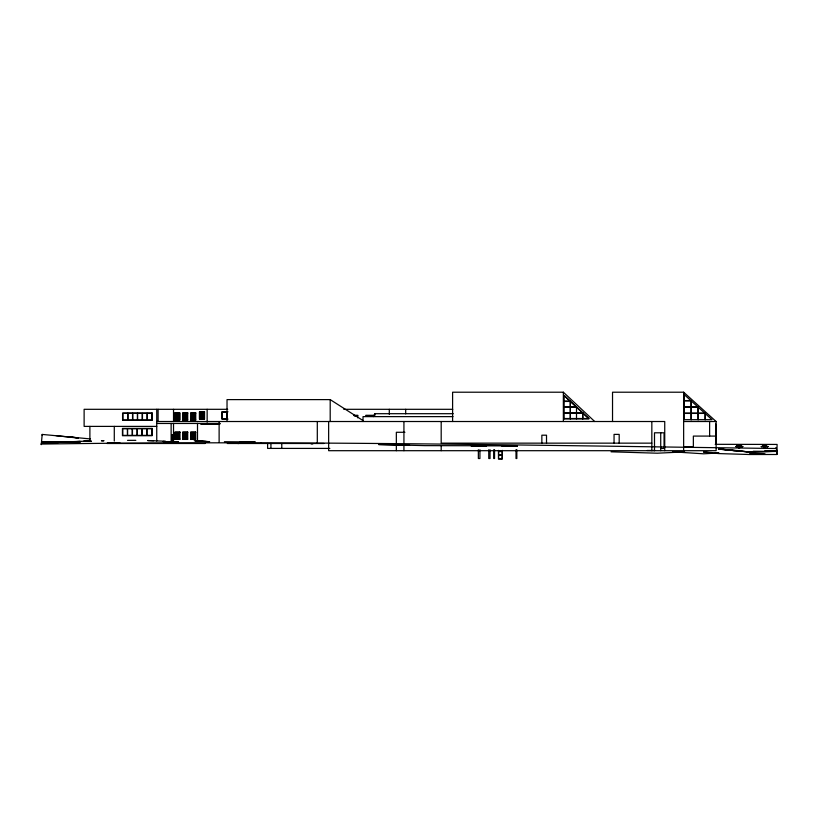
<?xml version="1.0" encoding="UTF-8"?>
<svg xmlns="http://www.w3.org/2000/svg" width="818" height="818" viewBox="0 0 818 818"><rect width="100%" height="100%" fill="white"/><g stroke="black" fill="none" stroke-linecap="round" stroke-linejoin="round"><path stroke-width="1.23" d="M735.709 446.597L742.734 446.648L735.709 446.475M735.995 446.475L737.12 446.526M736.282 446.475L736.895 446.464M736.916 445.534L741.537 445.585L736.916 445.534L738.061 445.411M738.674 447.896L739.748 447.845M738.92 445.411L739.421 447.855L739.492 445.411M737.785 446.802L740.627 446.669M741.047 446.597L742.734 446.648M740.975 445.462L737.355 445.595M741.333 446.475L742.447 446.648M741.476 446.526L742.069 446.853M742.734 446.526L741.619 446.475M776.906 453.724L777.1 444.43L715.198 444.317M761.261 446.608L767.959 446.536L761.272 446.485M763.48 446.648L766.067 446.648M763.951 447.896L765.259 447.875M764.718 447.722L764.646 445.575L764.431 447.712M766.466 445.473L762.499 445.442M764.39 446.628L764.942 446.832M711.834 452.538L703.521 452.027L718.94 453.591L749.779 454.522L776.885 454.491L776.906 453.734M739.329 446.843L738.828 446.648M748.429 451.884L734.165 450.575L749.585 452.027L776.763 451.413L776.405 448.325M90.287 438.918L42.188 434.43L41.258 444.644L40.951 444.072C285.881 440.513 530.77 445.309 775.679 448.499L776.057 447.538L776.394 448.315M373.417 416.628L374.9 413.693L453.244 413.693M762.356 446.638L761.435 446.628M767.795 446.679L766.875 446.679M119.97 442.906L107.362 442.947M684.594 451.904L657.304 453.203L611.046 451.812M55.205 442.374L41.514 443.141L70.88 441.812L63.763 442.139M86.33 441.27L89.888 441.086L89.888 426.393M59.019 442.354L41.769 442.201L59.07 442.456M80.471 441.659L63.661 442.139L80.287 441.597L68.569 442.129M70.604 441.72L90.767 440.984M80.113 441.444L55.512 442.589L41.83 441.638L55.512 442.589M86.074 441.25L90.818 441.147L83.733 441.311L90.808 441.127M58.957 442.395L41.606 442.773L80.389 441.475M66.074 442.139L70.829 441.965M83.733 441.331L90.91 441.137M749.585 452.027L776.742 451.26L776.885 454.491M86.135 441.301L90.88 441.229L86.105 441.25M127.516 440.36L135.829 440.35M224.398 441.72L255.247 441.945L239.817 441.618M471.209 445.841L486.628 445.749L424.971 445.636L378.703 444.45M517.416 445.892L471.178 445.82M594.696 421.515L563.357 392.211L452.599 392.211L452.599 421.515M328.642 421.515L328.642 450.698L716.128 450.698L716.128 421.515L683.644 392.211L612.529 392.211L612.529 421.515M363.427 420.83L330.196 399.613L227.026 399.613L227.026 421.515M684.145 400.585L690.842 400.585L684.145 394.542L684.145 419.685L712.018 419.685L698.183 407.211L698.183 413.162M684.145 400.83L691.108 400.83L691.108 406.914M564.154 401.117L570.299 401.117M564.083 401.444L570.299 401.444L570.299 418.857M564.154 406.924L576.506 406.924M684.145 406.873L697.815 406.873L691.21 400.922L691.21 406.914M684.145 407.119L698.081 407.119L698.081 413.162M564.083 407.252L576.506 407.252L576.506 418.857M227.69 409.307L84.121 409.307L84.121 426.393L156.749 426.393M343.764 409.307L452.743 409.307M228.007 411.802L221.831 411.802L221.842 419.102L228.017 419.102M204.48 412.129L199.541 412.129L199.541 418.775L204.48 418.775M564.154 412.722L582.713 412.722M564.083 413.049L582.713 413.049L582.713 418.857M174.755 413.223L179.684 413.223L179.684 419.869L174.755 419.869M182.721 413.223L187.659 413.223M190.737 413.223L195.676 413.223M684.145 413.162L704.779 413.162M684.145 413.407L705.055 413.407M354.01 415.299L357.793 415.299L357.671 417.834M365.82 415.299L374.634 415.299M354.174 415.616L357.671 415.616M366.147 415.616L371.014 415.616M371.26 415.616L374.736 415.616M354.276 415.83L357.456 415.83M453.029 416.628L363.028 416.628L363.028 421.515M564.154 418.53L588.919 418.53L564.154 395.37M564.083 418.857L588.919 418.857L564.083 395.636M182.731 419.869L187.659 419.869M190.737 419.869L195.676 419.869M156.749 421.515L664.737 421.515L664.737 450.698M683.644 421.515L716.128 421.515M156.749 423.468L220.103 423.468M219.797 423.591L200.983 423.591L200.983 424.286L219.797 424.286M404.92 432.282L396.341 432.282L396.341 450.698M179.899 432.425L174.97 432.425L174.97 439.072L179.899 439.072M182.721 432.425L187.649 432.425M195.625 432.425L190.686 432.425L190.696 439.072L195.625 439.072M171.749 435.176L172.946 435.176M716.128 436.086L693.357 436.086L693.357 446.832L683.644 446.832M182.721 439.072L187.649 439.072M171.811 441.689L172.884 441.689M172.976 442.006L171.729 442.006L171.729 435.033L172.976 435.033L172.946 442.006L172.813 435.033M236.76 443.254L238.478 443.581M651.834 443.151L441.188 443.151L441.188 421.515M260.431 443.346L261.3 443.346M106.964 443.489L205.165 443.489M227.322 443.489L323.826 443.489M311.157 443.929L312.793 443.929M764.247 445.738L765.137 445.606L764.268 445.738M767.959 446.536L766.63 446.526L767.959 446.659M329.848 448.407L267.609 448.407L267.609 443.489M660.719 448.448L664.063 448.448L664.063 432.794L654.502 432.794L654.502 450.698M647.099 450.483L654.973 450.483M502.16 451.372L498.632 451.372L498.632 458.724L502.16 458.724L502.16 455.135L498.632 455.135M498.632 451.546L502.16 451.546L502.16 454.961L498.632 454.961M501.158 458.509L502.18 458.509M753.235 451.26L776.763 451.413M409.573 445.258L378.734 444.614M153.6 440.749L147.649 440.554L165.451 441.229M734.278 450.411L737.836 450.575M178.498 442.18L163.048 441.495L178.467 442.201M206.136 441.464L195.441 440.912L209.674 441.7L194.224 440.749M738.051 445.411L741.537 445.585M736.916 445.411L740.975 445.585M740.239 446.577L740.904 446.679M715.402 452.753L718.971 452.967L703.541 453.806L672.703 451.822M172.578 441.7L178.528 442.088M749.615 451.996L718.766 448.837L734.216 450.636L718.797 449.113L729.503 450.145M55.88 435.636L78.446 438.121L71.299 436.853M172.414 441.945L172.353 435.176M42.188 434.43L42.25 435.493M374.9 413.693L374.92 414.654M715.658 423.949L715.658 442.998M709.615 421.515L709.615 436.086M698.183 413.407L698.183 419.685M698.081 413.407L698.081 419.685M691.21 407.119L691.21 413.162M691.21 413.407L691.21 419.685M691.108 407.119L691.108 413.162M691.108 413.407L691.108 419.685M683.644 392.211L683.644 450.698M660.719 432.794L660.719 450.698M651.834 421.515L651.834 450.698M619.185 443.151L619.185 434.389L614.052 434.389L614.052 443.151M582.784 413.049L582.784 418.857M570.361 401.444L570.361 418.857M564.154 395.636L564.154 418.857M563.357 392.211L563.357 421.515M546.516 443.151L546.516 435.196L541.853 435.196L541.853 443.151M516.833 449.747L516.833 458.509L516.015 458.509L516.005 449.747M502.334 450.37L502.334 458.959L498.459 458.959L498.459 450.37M494.553 449.747L494.553 458.509L493.735 458.509L493.724 449.747M490.043 449.747L490.043 458.509L488.755 458.509L488.755 449.747M479.921 449.747L479.921 458.509L478.356 458.509L478.356 449.747M441.188 445.667L441.188 450.698M405.687 409.307L405.687 413.867M403.928 421.515L403.928 450.698M389.296 409.307L389.296 414.348M330.196 399.613L330.196 421.515M317.302 421.515L317.302 443.489M281.781 443.52L281.781 448.407M270.932 443.489L270.932 448.407M219.122 421.515L219.122 442.262M207.148 409.307L207.148 422.119M203.692 412.129L203.651 418.775M202.864 412.129L202.823 418.775M202.046 412.129L202.005 418.775M201.361 423.591L201.361 424.286M200.359 412.129L200.4 418.775M197.506 423.346L197.506 440.943M194.888 413.223L194.848 419.869M194.807 432.425L194.766 439.072M193.948 432.425L193.989 439.072M193.201 413.223L193.242 419.869M193.16 432.425L193.12 439.072M192.383 413.223L192.424 419.869M191.596 413.223L191.555 419.869M186.831 413.223L186.872 419.869M186.831 432.425L186.79 439.072M186.054 413.223L186.054 419.869M186.013 413.223L186.013 419.869M186.013 432.425L185.972 439.072M185.185 413.223L185.226 419.869M184.408 413.223L184.367 419.869M183.549 413.223L183.59 419.869M183.498 432.425L183.539 439.072M178.907 413.223L178.907 419.869M178.866 413.223L178.866 419.869M178.263 432.425L178.222 439.072M178.038 413.223L178.079 419.869M177.404 432.425L177.445 439.072M177.25 413.223L177.209 419.869M176.616 432.425L176.576 439.072M176.391 413.223L176.432 419.869M175.798 432.425L175.758 439.072M175.573 413.223L175.614 419.869M173.528 409.307L173.528 421.515M173.528 423.468L173.528 442.211M171.913 435.176L171.913 442.006M171.126 423.468L171.126 442.231M158.099 409.307L158.099 421.515M156.749 409.307L156.749 441.045M146.964 435.38L146.964 428.744L151.78 428.744L151.78 435.38L132.465 435.38L132.465 428.744L137.066 428.744L137.066 435.38M146.729 435.38L146.729 428.744L142.158 428.744L142.158 435.38M141.913 435.38L141.913 428.744L137.312 428.744L137.312 435.38M137.618 413.376L137.618 420.023L142.22 420.023L142.22 413.376L122.904 413.376L122.915 420.023L127.72 420.023L127.72 413.376M137.383 413.376L137.383 420.023L132.772 420.023L132.772 413.376M132.536 413.376L132.536 420.023L127.956 420.023L127.956 413.376M114.285 426.393L114.285 441.045M739.053 447.702L739.247 445.462L739.022 447.702M776.681 450.677L764.953 450.606L776.66 450.698M80.501 441.618L70.992 441.945L80.532 441.608M103.784 440.738L101.412 440.79L103.794 440.738M55.317 442.344L41.657 442.497L55.348 442.374M517.446 445.79L502.017 445.984L517.446 445.79M204.531 411.802L199.49 411.802L199.49 419.102L204.531 419.102L204.531 411.802M226.76 412.129L222.159 412.129L222.159 418.775L226.76 418.775L226.76 412.129M179.745 412.896L174.694 412.896L174.694 420.186L179.745 420.186L179.745 412.896M187.711 412.896L182.67 412.896L182.67 420.186L187.711 420.186L187.711 412.896M195.727 412.896L190.686 412.896L190.686 420.186L195.727 420.186L195.727 412.896M152.23 413.049L122.588 413.049L122.588 420.34L152.24 420.34L152.23 413.049M147.066 413.376L142.465 413.376L142.465 420.023L147.066 420.023L147.066 413.376M151.913 413.376L147.312 413.376L147.312 420.023L151.923 420.023L151.913 413.376M152.097 428.417L122.444 428.417L122.455 435.708L152.097 435.708L152.097 428.417M127.383 428.744L122.772 428.744L122.772 435.38L127.383 435.38L127.383 428.744M132.219 428.744L127.618 428.744L127.618 435.38L132.219 435.38L132.219 428.744M179.96 432.098L174.919 432.098L174.919 439.399L179.96 439.399L179.96 432.098M187.7 432.098L182.659 432.098L182.67 439.399L187.711 439.399L187.7 432.098M195.676 432.098L190.635 432.098L190.635 439.399L195.676 439.399L195.676 432.098M90.113 441.209L86.555 441.188L90.123 441.229M55.379 442.446L41.708 442.344L55.399 442.518M90.144 441.066L86.585 440.963L90.154 441.076M765.208 454.246L749.758 453.172L765.178 454.287M734.247 450.514L731.875 450.329L734.247 450.514M705.208 419.685L705.208 413.407L705.106 419.685M201.218 418.775L201.218 412.129L201.177 418.775M194.071 419.869L194.071 413.223L194.03 419.869M192.342 439.072L192.342 432.425L192.302 439.072M191.514 439.072L191.514 432.425L191.473 439.072M185.195 439.072L185.195 432.425L185.154 439.072M184.367 439.072L184.367 432.425L184.326 439.072M179.081 439.072L179.081 432.425L179.04 439.072"/></g></svg>
